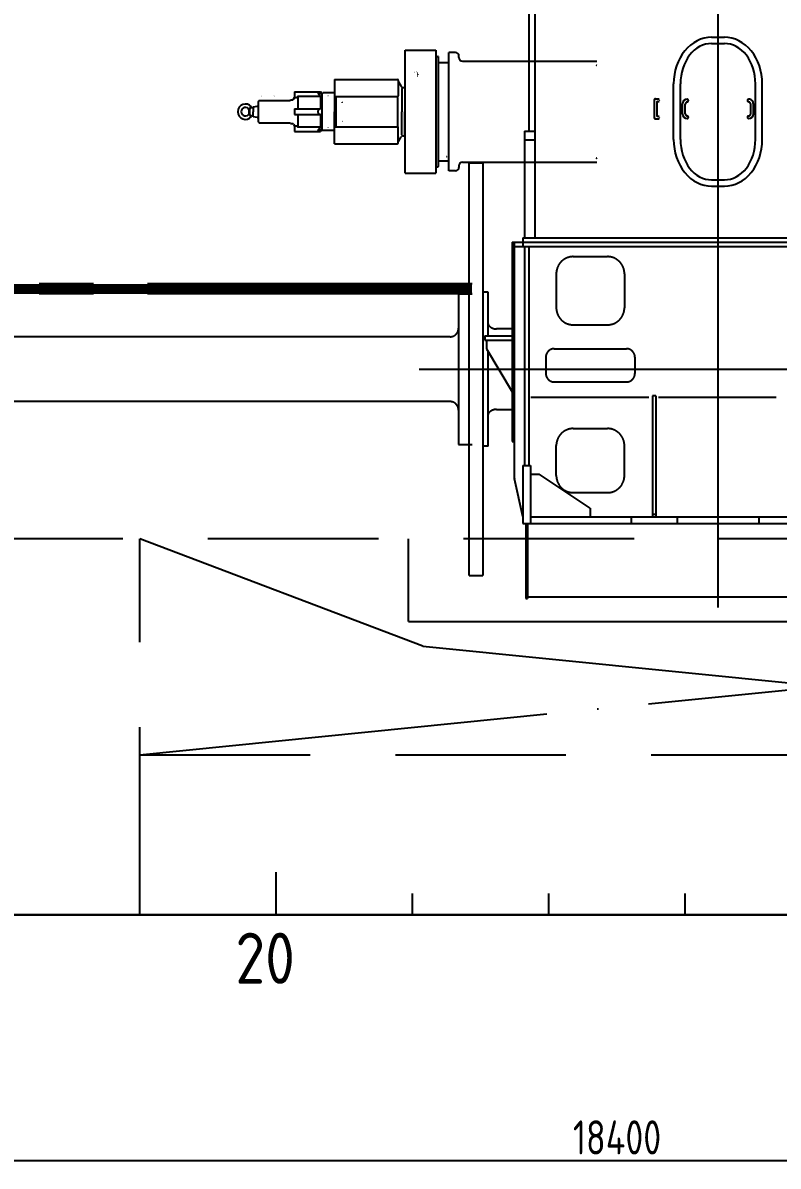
# Model space of a CAD drawing. Header units: millimetres. Extents: x -1838618 to -1600818, y -1770412 to -1553248.
# Drawn here: x -1812790 to -1808359, y -1664319 to -1657614 of the extents above; entities that cross this region are included whole.
import ezdxf

# ---------------------------------------------------------------- set-up
doc = ezdxf.new("R2010")
doc.units = ezdxf.units.MM
doc.header["$LTSCALE"] = 100
doc.header["$PDMODE"] = 35
for name, pattern in [('ACAD_ISO02W100', [15, 12, -3]), ('ACAD_ISO04W100', [30, 24, -3, 0, -3]), ('CENTER2', [28.575, 19.05, -3.175, 3.175, -3.175]), ('DASHED', [0.75, 0.5, -0.25])]:
    doc.linetypes.add(name, pattern=pattern)
for name, color, linetype in [('412equipment', 6, 'Continuous'), ('413shaft', 210, 'Continuous'), ('bc', 7, 'Continuous'), ('bt', 7, 'Continuous')]:
    doc.layers.add(name, color=color, linetype=linetype)
doc.layers.add('415floorplate', color=230, linetype='Continuous', lineweight=50)
doc.styles.get("Standard").update_dxf_attribs({"font": 'gbenor.shx', "width": 0.9, "bigfont": 'gbcbig.shx'})
doc.dimstyles.new('ISO-25', dxfattribs={"dimtxt": 200, "dimasz": 200, "dimexe": 20, "dimexo": 0.625, "dimgap": 35, "dimtad": 1, "dimdec": 0, "dimtxsty": 'Standard', "dimcen": 2.5, "dimclrd": 2, "dimclre": 2, "dimclrt": 2, "dimadec": 0, "dimazin": 0, "dimtfac": 1, "dimtdec": 0, "dimtmove": 0, "dimatfit": 3, "dimfxl": 1, "dimarcsym": 0})

# ---------------------------------------------------------------- blocks, each defined once
blk = doc.blocks.new('ME-1')
at = {"color": 9, "linetype": 'CENTER2', "ltscale": 25.4}
for p, q in [((1441.979625, 6375.71985), (1441.979625, -1397.150425)), ((367.976775, 2497.00395), (367.976775, 770.000075)), ((331.98055, 2115.004725), (331.98055, 1395.000075)), ((307.97655, 1395.000075), (367.976775, 1395.000075)), ((307.97655, 1395.000075), (307.97655, 770.000075)), ((307.97655, 1345.000075), (367.976775, 1345.000075)), ((-18, 1209.99985), (61.988475, 1209.99985)), ((-18, -1209.99985), (-18, 1209.99985)), ((61.988475, 1209.99985), (61.988475, -1209.99985)), ((235.480525, 745.00275), (235.480525, -424.99885)), ((235.480525, 745.00275), (5770.9782, 745.00275)), ((246.9807, 745.00275), (246.9807, -637.764725)), ((297.4808, 745.00275), (297.4808, 720.00085)), ((297.9767, 770.000075), (297.9767, 745.000075)), ((297.9767, 770.000075), (5655.978025, 770.000075)), ((246.9807, 720.00085), (5770.9782, 720.00085)), ((306.98055, 720.00085), (306.98055, -565.0009)), ((331.98055, 720.00085), (331.98055, -565.0009)), ((593.4807, 660.001), (793.4807, 660.001)), ((493.4807, 560.001), (493.4807, 360.00305)), ((893.4807, 560.001), (893.4807, 360.00305)), ((93.996075, 451.49765), (61.988475, 451.49765)), ((93.996075, 195), (93.996075, 451.497275)), ((235.480525, 235.750925), (142.527425, 235.750925)), ((593.4807, 260.00305), (793.4807, 260.00305)), ((74.480475, 195), (74.480475, 170.00295)), ((74.480475, 195), (235.480525, 195)), ((74.480475, 170.00295), (235.480525, 170.00295)), ((84.4807, 170.00295), (84.4807, 120.00295)), ((84.481075, 120.0038), (235.481675, -133.8547)), ((93.996075, -451.496875), (93.996075, 104.003225)), ((431.98055, 70.00295), (431.98055, -25)), ((481.98055, 120.00295), (904.9805, 120.00295)), ((954.9805, 70.00295), (954.9805, -25)), ((-310.998125, 0), (6325.588775, 0)), ((481.98055, -75), (904.9805, -75)), ((1035.652575, -166.673275), (344.3478, -166.673275)), ((1077.496375, -156.0005), (1058.4923, -156.0005)), ((1058.4923, -156.0005), (1058.4923, -865.000525)), ((1077.496375, -156.0005), (1077.496375, -865.000525)), ((1783.6468, -166.673275), (1092.3443, -166.673275)), ((142.527425, -235.751725), (235.480525, -235.751725)), ((593.4807, -348.1698), (793.4807, -348.1698)), ((93.996075, -451.496875), (61.988475, -451.496875)), ((235.480525, -424.99885), (246.9807, -424.99885)), ((493.4807, -624.0467), (493.4807, -448.170075)), ((893.4807, -624.0467), (893.4807, -448.170075)), ((297.4808, -565.0009), (297.4808, -905.00105)), ((297.4808, -565.0009), (342.4805, -565.0009)), ((342.4805, -565.0009), (342.4805, -905.00105)), ((297.480425, -863.0452), (247.4728, -642.181525)), ((342.4805, -615.00015), (392.4805, -615.00015)), ((692.47935, -815.000325), (392.478975, -615.0001)), ((593.4807, -724.0467), (793.4807, -724.0467)), ((342.4805, -865.00015), (5717.977925, -865.00015)), ((692.4805, -815.00015), (692.4805, -865.00015)), ((932.9922, -865.000525), (932.9922, -905.00105)), ((1077.496375, -852.000425), (1058.4923, -852.000425)), ((1202.994175, -865.000525), (1202.994175, -905.00105)), ((1680.990625, -865.000525), (1680.990625, -905.00105)), ((297.4808, -905.00105), (5717.977925, -905.00105)), ((314.480625, -905.00105), (314.480625, -1345.000825)), ((324.480475, -905.00105), (324.480475, -1345.000825)), ((-18, -1209.99985), (61.988475, -1209.99985)), ((324.480475, -1336.00005), (5647.9767, -1336.00005)), ((314.480625, -1345.000825), (324.480475, -1345.000825))]:
    blk.add_line(p, q, dxfattribs=at)
at = {"color": 9, "linetype": 'Continuous', "ltscale": 25.4}
for p, q in [((1404.479625, 1946.821758), (1479.479625, 1946.821758)), ((1404.479625, 1909.759746), (1479.479625, 1909.759746)), ((-392.522981, 1150.000225), (-392.522981, 1870.000225)), ((-392.522981, 1870.000225), (-213.523225, 1870.000225)), ((-213.523225, 1870.000225), (-213.523225, 1150.000225)), ((-213.523164, 1833.000652), (-200.523164, 1833.000652)), ((-198.523225, 1833.000713), (-198.523225, 1189.000225)), ((-137.523164, 1163.000042), (-137.523286, 1857.000286)), ((-97.523225, 1857.000225), (-137.523225, 1857.000225)), ((-77.523225, 1827.000225), (-77.523225, 1837.000225)), ((-192.523164, 1799.000896), (-137.523164, 1799.000896)), ((-57.523225, 1807.000225), (730.476775, 1807.000225)), ((-807.523225, 1697.885982), (-807.523225, 1510.000225)), ((-807.523225, 1697.885982), (-438.522981, 1697.885982)), ((-433.522981, 1692.885982), (-433.522981, 1603.206142)), ((-432.349275, 1685.000378), (-416.183503, 1657.000439)), ((-1041.523469, 1625.592876), (-890.115998, 1625.592876)), ((-1041.523469, 1625.592876), (-1041.523469, 1593.593059)), ((-890.115998, 1625.592876), (-890.115998, 1617.140423)), ((-881.522981, 1617.000339), (-890.115632, 1625.593006)), ((-881.523469, 1617.000347), (-881.523469, 1403.00021)), ((-807.523225, 1620.000118), (-876.522981, 1620.000118)), ((-412.809602, 1645.794643), (-412.809602, 1510.000225)), ((-407.522981, 1652.00024), (-394.522981, 1652.00024)), ((-394.523103, 1652.000179), (-392.523225, 1650.000225)), ((-394.522981, 1652.00024), (-394.522981, 1510.000225)), ((1181.979137, 1346.14085), (1181.979137, 1673.8596)), ((1221.978404, 1346.14085), (1221.978404, 1673.8596)), ((1661.980846, 1346.14085), (1661.980846, 1673.8596)), ((1701.980357, 1346.14085), (1701.980357, 1673.8596)), ((-1253.523713, 1450.000606), (-1253.523713, 1569.999844)), ((-1248.523713, 1574.999844), (-1070.523225, 1574.999844)), ((-1065.523225, 1579.999508), (-1052.390901, 1579.999508)), ((-1048.060945, 1582.499523), (-1041.523103, 1593.823399)), ((-1041.523469, 1593.593059), (-1031.461946, 1593.593059)), ((-1023.522981, 1597.514873), (-1023.522981, 1526.000332)), ((-1017.93094, 1600.648724), (-890.440705, 1600.648724)), ((-889.515413, 1598.141704), (-889.515413, 1529.89114)), ((-807.523225, 1598.206142), (-438.522981, 1598.206142)), ((-797.523225, 1431.794155), (-797.523225, 1588.206295)), ((-435.379182, 1425.299251), (-435.379182, 1593.119121)), ((1067.011852, 1577.809551), (1067.011852, 1475.904522)), ((1075.01527, 1585.809292), (1097.988902, 1585.803295)), ((1083.011852, 1565.806377), (1083.011852, 1487.901592)), ((1087.014018, 1569.80616), (1098.012798, 1569.803291)), ((1233.979137, 1497.59544), (1233.979137, 1555.382549)), ((1249.979137, 1497.59544), (1249.979137, 1553.383038)), ((1633.980113, 1497.59544), (1633.980113, 1553.383038)), ((1649.980113, 1497.59544), (1649.980113, 1555.382549)), ((-1307.526399, 1500.202304), (-1307.526399, 1519.798255)), ((-1303.402986, 1532.995378), (-1307.5253, 1519.798063)), ((-1307.525178, 1500.202305), (-1303.402742, 1487.00499)), ((-1303.522981, 1487.387871), (-1303.522981, 1532.314629)), ((-1295.423738, 1534.621839), (-1301.62259, 1534.311899)), ((-1301.62259, 1485.688435), (-1295.423738, 1485.378494)), ((-1289.053498, 1534.999908), (-1285.522493, 1534.999908)), ((-1289.053498, 1485.000542), (-1285.522493, 1485.000542)), ((-1285.522493, 1537.500164), (-1285.522493, 1510.000225)), ((-1285.522493, 1482.500286), (-1285.522493, 1510.000225)), ((-1285.522248, 1537.500349), (-1261.786897, 1541.685474)), ((-1285.522248, 1482.500101), (-1261.786897, 1478.314976)), ((-1041.523469, 1526.000332), (-892.258332, 1526.000332)), ((-1041.523469, 1526.000332), (-1041.523469, 1494.000316)), ((-1041.523469, 1494.000316), (-892.259553, 1494.000316)), ((-1023.522981, 1494.000316), (-1023.522981, 1423.284252)), ((-889.515413, 1490.108898), (-889.515413, 1421.85928)), ((-807.523225, 1322.114468), (-807.523225, 1510.000225)), ((-412.809602, 1374.205807), (-412.809602, 1510.000225)), ((-394.522981, 1368.00021), (-394.522981, 1510.000225)), ((1087.011882, 1483.901438), (1098.035075, 1483.898561)), ((-1248.523713, 1445.000606), (-1070.523225, 1445.000606)), ((-1065.523225, 1440.000942), (-1052.390901, 1440.000942)), ((-1048.060823, 1437.500881), (-1041.523469, 1426.177853)), ((-1041.523469, 1426.407726), (-1031.316682, 1426.407726)), ((-1041.523469, 1426.407726), (-1041.523469, 1394.40768)), ((-890.440705, 1419.352367), (-1017.934602, 1419.352367)), ((-807.523225, 1421.794155), (-438.522981, 1421.794155)), ((-433.522981, 1327.114468), (-433.522981, 1416.794155)), ((1075.010387, 1467.904568), (1098.01234, 1467.898567)), ((-1041.523469, 1394.40768), (-890.115998, 1394.40768)), ((-881.523347, 1403.000324), (-890.115998, 1394.407665)), ((-890.115876, 1394.407665), (-890.115876, 1402.860149)), ((-879.522737, 1401.000088), (-879.522737, 1400.000332)), ((-807.523225, 1400.000332), (-879.522737, 1400.000332)), ((-432.349397, 1334.999859), (-416.183625, 1362.999798)), ((-407.522981, 1368.00021), (-394.522981, 1368.00021)), ((-394.523103, 1368.000271), (-392.522981, 1370.000408)), ((-807.523225, 1322.114468), (-438.522981, 1322.114468)), ((-192.523408, 1220.999798), (-137.523164, 1220.999798)), ((-57.523225, 1213.000225), (730.476775, 1213.000225)), ((-392.522981, 1150.000225), (-213.523225, 1150.000225)), ((-213.523164, 1186.999798), (-200.523164, 1186.999798)), ((-97.523225, 1163.000225), (-137.523225, 1163.000225)), ((-77.523225, 1193.000225), (-77.523225, 1183.000225)), ((1404.479625, 1110.240215), (1479.479625, 1110.240215)), ((1404.479625, 1073.178692), (1479.479625, 1073.178692))]:
    blk.add_line(p, q, dxfattribs=at)
for points in [[(-902.296174, 1625.379558), (-902.631573, 1625.471348), (-902.936894, 1625.538181), (-903.254497, 1625.579032), (-903.431141, 1625.589394), (-903.626741, 1625.592876), (-903.954738, 1625.568751), (-904.182419, 1625.52115), (-904.492817, 1625.408019), (-904.763753, 1625.251944), (-904.969537, 1625.083644), (-905.101177, 1624.942701), (-905.260473, 1624.713324), (-905.371858, 1624.469524), (-905.418638, 1624.309583), (-905.470737, 1624.035849), (-905.502612, 1623.739056), (-905.516497, 1623.341547), (-905.501252, 1622.984844), (-905.474161, 1622.746288), (-905.410823, 1622.357178), (-905.325928, 1621.947909), (-905.190247, 1621.404637), (-905.042756, 1620.906597), (-904.82498, 1620.28211), (-904.567577, 1619.624278), (-904.287631, 1618.968033), (-904.002229, 1618.348308), (-903.647268, 1617.634596), (-903.259414, 1616.902304), (-902.854295, 1616.176538), (-902.447541, 1615.482403), (-901.991892, 1614.740779), (-901.26953, 1613.625958), (-900.505101, 1612.512893), (-899.429371, 1611.040518), (-898.300325, 1609.592815), (-897.396819, 1608.49066), (-896.718817, 1607.692222), (-895.690569, 1606.530343), (-894.635495, 1605.399491), (-893.663007, 1604.409507), (-892.905617, 1603.670502), (-891.713848, 1602.558081), (-891.088844, 1601.996482), (-890.441926, 1601.429058), (-889.316656, 1600.478282), (-888.468714, 1599.794224), (-887.194791, 1598.818442), (-885.923962, 1597.90761), (-884.801945, 1597.156676), (-883.967869, 1596.632006), (-883.347733, 1596.261206), (-882.428098, 1595.743038), (-881.523469, 1595.272442)], [(-902.09427, 1625.318829), (-901.646965, 1625.162301), (-901.287941, 1625.018), (-900.723869, 1624.766649), (-900.144566, 1624.48387), (-899.130988, 1623.940097), (-898.657132, 1623.665532), (-898.221467, 1623.400188), (-897.601378, 1623.001745), (-896.629114, 1622.341093), (-895.632747, 1621.627706), (-894.318203, 1620.638918), (-893.686747, 1620.145544), (-893.08426, 1619.663006), (-892.391008, 1619.093671), (-891.332413, 1618.19937), (-890.265005, 1617.269903), (-888.854611, 1616.001565), (-887.492219, 1614.732281), (-886.206029, 1613.492621), (-884.924296, 1612.217103), (-883.65742, 1610.914384), (-882.415803, 1609.593121), (-881.967826, 1609.104422), (-881.523469, 1608.612896)], [(-1031.437767, 1593.596961), (-1031.389168, 1593.594028), (-1031.341096, 1593.593059), (-1031.135996, 1593.60911), (-1030.789472, 1593.685243), (-1030.42099, 1593.808219), (-1029.943535, 1594.014672), (-1029.729263, 1594.124389), (-1029.542268, 1594.231487), (-1029.244696, 1594.425197), (-1028.764862, 1594.777044), (-1028.268236, 1595.178606), (-1027.625399, 1595.745036), (-1027.329799, 1596.023675), (-1027.061799, 1596.288677), (-1026.730703, 1596.633767), (-1026.38872, 1597.006524)], [(-1026.401399, 1596.977154), (-1026.189625, 1597.197261), (-1025.8353, 1597.533773), (-1025.448564, 1597.868601), (-1024.905028, 1598.294324), (-1024.357942, 1598.673626), (-1023.933446, 1598.934576), (-1023.486486, 1599.184673), (-1023.02988, 1599.417208), (-1022.576448, 1599.625469), (-1022.037688, 1599.843397), (-1021.198415, 1600.125503), (-1020.329349, 1600.350025), (-1019.737625, 1600.465582), (-1018.837826, 1600.584532), (-1017.93094, 1600.63438)], [(-889.519075, 1598.141704), (-889.538699, 1598.410719), (-889.591385, 1598.706849), (-889.667304, 1599.004068), (-889.756623, 1599.276348), (-889.905147, 1599.638285), (-890.083929, 1600.010559), (-890.492707, 1600.732342), (-891.037123, 1601.535929), (-891.644319, 1602.313457), (-892.314017, 1603.075825), (-893.011506, 1603.789288)], [(-892.824863, 1525.840314), (-893.755116, 1525.676497), (-894.661897, 1525.455129), (-895.38933, 1525.226561), (-895.936652, 1525.02293), (-896.752356, 1524.670693), (-897.551597, 1524.268523), (-898.239002, 1523.874774), (-898.735299, 1523.560154), (-899.440707, 1523.062157), (-900.089143, 1522.539098), (-900.598061, 1522.071799), (-900.975391, 1521.691094), (-901.528356, 1521.079934), (-902.058139, 1520.431269), (-902.502732, 1519.832851), (-902.816168, 1519.375832), (-903.248138, 1518.685597), (-903.626741, 1518.000335), (-903.935666, 1517.361921), (-904.153194, 1516.861897), (-904.454605, 1516.083838), (-904.723518, 1515.279748), (-904.932865, 1514.55006), (-905.189766, 1513.442763), (-905.371858, 1512.338158), (-905.457459, 1511.541006), (-905.507917, 1510.737137), (-905.522695, 1509.927724), (-905.501252, 1509.113937), (-905.443329, 1508.292583), (-905.349057, 1507.483258), (-905.216259, 1506.675593), (-905.042756, 1505.859219), (-904.836943, 1505.064254), (-904.599666, 1504.297737), (-904.323924, 1503.542222), (-904.002717, 1502.780262), (-903.663723, 1502.066057), (-903.302916, 1501.392208), (-902.903398, 1500.732711), (-902.448274, 1500.061564), (-901.997616, 1499.456184), (-901.653304, 1499.02968), (-901.121956, 1498.429852), (-900.566841, 1497.872529), (-900.048072, 1497.407895), (-899.64041, 1497.075732), (-898.994324, 1496.599386), (-898.300813, 1496.143908), (-897.643026, 1495.758472), (-897.143524, 1495.495786), (-896.384897, 1495.143471), (-895.615687, 1494.840336), (-894.923663, 1494.611371), (-894.399861, 1494.46422), (-893.606997, 1494.282285), (-892.806207, 1494.146022)], [(-889.515413, 1529.89114), (-889.527544, 1529.537699), (-889.566024, 1529.196975), (-889.634129, 1528.858653), (-889.735139, 1528.512417), (-889.865096, 1528.170682), (-890.018036, 1527.857055), (-890.200121, 1527.56044), (-890.417512, 1527.269741), (-890.66009, 1526.996525), (-890.917132, 1526.755795), (-891.193712, 1526.541825), (-891.494905, 1526.348888), (-891.808782, 1526.182843), (-892.130997, 1526.045727), (-892.460482, 1525.936331), (-892.796174, 1525.85344)], [(-889.515413, 1490.108898), (-889.527542, 1490.462363), (-889.566015, 1490.803108), (-889.634118, 1491.141451), (-889.735139, 1491.487713), (-889.8651, 1491.829455), (-890.018035, 1492.143087), (-890.200115, 1492.439705), (-890.417512, 1492.730404), (-890.660097, 1493.003607), (-890.917144, 1493.244324), (-891.193723, 1493.45828), (-891.494905, 1493.651195), (-891.808779, 1493.817223), (-892.130999, 1493.954324), (-892.460489, 1494.06371), (-892.796174, 1494.14659)], [(-1026.316488, 1422.92919), (-1026.6728, 1423.310579), (-1027.061799, 1423.712185), (-1027.37302, 1424.027426), (-1027.794999, 1424.443001), (-1028.201798, 1424.812658), (-1028.486032, 1425.046269), (-1028.96414, 1425.396464), (-1029.238259, 1425.578418), (-1029.543, 1425.769222), (-1029.783596, 1425.91418), (-1030.110917, 1426.097701), (-1030.417857, 1426.239654), (-1030.622221, 1426.310714), (-1030.944963, 1426.38122), (-1031.307048, 1426.407556)], [(-1017.934602, 1419.366863), (-1018.764666, 1419.409268), (-1019.58542, 1419.509594), (-1020.398332, 1419.667339), (-1021.204866, 1419.882), (-1021.892872, 1420.111537), (-1022.572053, 1420.383938), (-1023.035214, 1420.59494), (-1023.476159, 1420.817725), (-1023.913354, 1421.063402), (-1024.365266, 1421.343075), (-1024.956644, 1421.750654), (-1025.500628, 1422.176325), (-1025.99225, 1422.612148), (-1026.426545, 1423.050182)], [(-893.014696, 1416.206099), (-894.387495, 1414.830637), (-895.73348, 1413.399373), (-897.04148, 1411.921862), (-898.300325, 1410.407665), (-899.410489, 1408.98947), (-900.46294, 1407.5561), (-901.470887, 1406.076135), (-901.9623, 1405.308861), (-902.447541, 1404.518154), (-902.864981, 1403.809915), (-903.253468, 1403.117997), (-903.627664, 1402.4097), (-904.002229, 1401.652325), (-904.300729, 1401.014341), (-904.563229, 1400.409682), (-904.805361, 1399.786753), (-904.923674, 1399.452314), (-905.042756, 1399.09396), (-905.130304, 1398.819204), (-905.243352, 1398.442021), (-905.33624, 1398.083283), (-905.432171, 1397.587967), (-905.469498, 1397.315402), (-905.50052, 1397.015789), (-905.529504, 1396.611048), (-905.527512, 1396.257336), (-905.479675, 1395.911681), (-905.433919, 1395.728445), (-905.371125, 1395.531109), (-905.241318, 1395.248229), (-905.116861, 1395.066058), (-904.894424, 1394.838576), (-904.638858, 1394.662987), (-904.392762, 1394.547712), (-904.007713, 1394.441373), (-903.626741, 1394.407726), (-903.318929, 1394.42156), (-902.994137, 1394.462383), (-902.653006, 1394.529175), (-902.296174, 1394.620922)], [(-881.523469, 1411.387585), (-881.967074, 1410.897066), (-882.415803, 1410.407741), (-883.648188, 1409.094575), (-884.891605, 1407.81407), (-886.166226, 1406.545534), (-887.492219, 1405.268276), (-888.183735, 1404.616654), (-889.197795, 1403.679469), (-890.207758, 1402.77196), (-891.594206, 1401.571903), (-892.322322, 1400.962175), (-893.08426, 1400.337704), (-893.730181, 1399.816462), (-894.64624, 1399.092955), (-895.543249, 1398.413828), (-896.155303, 1397.971484), (-896.632226, 1397.639112), (-897.391288, 1397.130926), (-897.796173, 1396.869205), (-898.221467, 1396.600368), (-898.746162, 1396.279346), (-899.515837, 1395.83635), (-900.260848, 1395.443922), (-900.741697, 1395.212797), (-901.436048, 1394.915456), (-902.09427, 1394.681652)], [(-889.518586, 1421.85928), (-889.538172, 1421.590275), (-889.590776, 1421.294177), (-889.666612, 1420.996996), (-889.755891, 1420.724743), (-889.904426, 1420.362795), (-890.083218, 1419.990518), (-890.491975, 1419.268795), (-891.036475, 1418.465115), (-891.64383, 1417.687405), (-892.313529, 1416.925112), (-893.011018, 1416.211727)]]:
    blk.add_lwpolyline(points, dxfattribs=at)
for centre, radius, start, end in [((-200.523225, 1831.000225), 2, 359.9999629942, 89.9999829979), ((-97.523225, 1837.000225), 20, 359.9999629942, 89.9999829979), ((-57.523225, 1827.000225), 20, 180.0000340042, 270.0000170021), ((-192.523225, 1805.000713), 5.999999, 179.9999659958, 270.0000030015), ((730.476775, 1785.400127), 2.4, 179.9999659958, 270.000876999), ((-727.092317, 1700.00024), 10.000001, 347.7940860004, 0.0000179959), ((-438.522981, 1692.885982), 5, 0.0000179959, 89.9999829979), ((-441.009309, 1680.00024), 10.000001, 29.9999570085, 41.5281889982), ((-336.019075, 1738.872539), 0.4, 105.9920790018, 164.974750994), ((-328.616487, 1740.995113), 0.4, 43.9906190087, 106.0057390004), ((-323.268098, 1735.456509), 0.4, 345.0244169982, 44.0176360032), ((-321.955354, 1733.600552), 0.4, 31.000059996, 90.0001470025), ((-321.95511, 1720.400127), 0.4, 269.999799003, 328.9996290024), ((-317.989534, 1726.999981), 0.4, 329.0217759936, 31.019895003), ((-881.522981, 1620.000118), 5, 269.9999630009, 0.0000010005), ((-407.522981, 1662.00024), 10.000001, 210.0000290064, 270.0000170021), ((-1330.526155, 1510.000225), 44.999924, 38.5092969986, 321.4906690086), ((-1263.523713, 1551.533352), 10.000003, 279.9997969994, 0.0000179959), ((-1248.523713, 1569.999844), 5, 89.9999829979, 180.000019997), ((-1236.022981, 1596.50021), 2.500003, 74.2110439988, 90.0000369991), ((-1161.022981, 1596.50021), 2.500003, 89.9999829979, 105.7853149979), ((-1070.523225, 1579.999844), 5, 270.0000170021, 359.9999820041), ((-1052.390901, 1584.999508), 5, 269.9999079992, 329.9999890014), ((-848.105012, 1605.195522), 0.2, 270.0002360017, 359.9958109996), ((-841.308137, 1605.195522), 0.2, 180.0044599935, 270.0000170021), ((-807.523225, 1588.206295), 10.000001, 0.0000179959, 90.0000369991), ((-762.706575, 1570.190639), 0.2, 270.0001269988, 0.0000179959), ((-762.706575, 1562.793178), 0.2, 0.0000179959, 89.9999280029), ((-438.522981, 1603.206142), 5, 270.0000170021, 0.0000179959), ((1075.011852, 1577.809551), 7.999999, 89.9846830005, 180.000019997), ((1087.012096, 1565.806377), 3.999999, 89.9846830005, 180.000019997), ((1261.979625, 1555.382549), 28, 89.9999829979, 179.9999659958), ((1263.978893, 1553.383038), 14.000002, 98.2134220027, 180.000019997), ((1621.979625, 1555.382549), 28, 359.9999629942, 89.9999829979), ((1619.980357, 1553.383038), 14.000002, 359.9999629942, 81.786543998), ((-1330.526155, 1510.000225), 24.999969, 23.0739259995, 336.9260220033), ((-1301.522981, 1532.314556), 2, 92.8624330004, 180.0000749987), ((-1301.522981, 1487.685894), 2, 179.9998560057, 267.1375530018), ((-1295.612825, 1538.613018), 4.000428, 269.9961920028, 305.4462399965), ((-1295.612825, 1481.387432), 4.000428, 54.5537560002, 90.0038079972), ((-1289.053498, 1543.000225), 7.999997, 218.5091879952, 269.9998529975), ((-1289.053498, 1477.000225), 7.999997, 90.0000920008, 141.4907579989), ((-1263.523713, 1468.467098), 10.000003, 359.9999629942, 80.0002030006), ((1075.011852, 1475.904522), 7.999999, 180.000019997, 269.9857960012), ((1087.012096, 1487.901592), 3.999999, 180.000019997, 269.9868889982), ((1261.979625, 1497.59544), 28, 179.9999659958, 269.999838997), ((1261.979625, 1497.59544), 11.999996, 179.9999659958, 269.999838997), ((1621.979625, 1497.59544), 11.999996, 270.0001269988, 0.0000179959), ((1621.979625, 1497.59544), 28, 270.0001269988, 0.0000179959), ((-1248.523713, 1450.000606), 5, 179.9999659958, 270.0000030015), ((-1070.523225, 1440.000606), 5, 0.0000179959, 89.9999829979), ((-1052.390901, 1435.000942), 5, 30.0000109986, 90.0000920008), ((-848.105012, 1414.800045), 0.2, 0.0043889969, 89.9999280029), ((-841.308137, 1414.800045), 0.2, 89.9999829979, 179.9954300031), ((-807.523225, 1431.794155), 10.000001, 270.0000170021, 0.0000179959), ((-762.706575, 1457.197506), 0.2, 270.0001269988, 0.0000179959), ((-762.706575, 1449.800045), 0.2, 0.0000729976, 89.9999280029), ((-438.522981, 1416.794155), 5, 0.0000179959, 90.0000369991), ((-884.522737, 1401.000088), 5, 359.9999629942, 53.1301090029), ((-407.522981, 1358.00021), 10.000001, 89.9999829979, 149.9999709936), ((-438.522981, 1327.114468), 5, 270.0000170021, 0.0000179959), ((-441.009309, 1340.00021), 10.000001, 318.4718110018, 330.0000229998), ((-135.923371, 1273.600216), 1.6, 150.000026003, 179.9999659958), ((-203.72342, 1235.199932), 0.2, 269.9999630009, 359.9999459988), ((-192.523225, 1214.999981), 5.999999, 89.9999829979, 180.000019997), ((-194.323274, 1235.199932), 0.2, 180.0000340042, 270.0000170021), ((-151.72342, 1247.199932), 0.2, 270.0000170021, 0.0000179959), ((-142.323274, 1247.199932), 0.2, 180.0000340042, 270.0000170021), ((-57.523225, 1193.000225), 20, 89.9999829979, 179.9999659958), ((730.476775, 1234.600323), 2.4, 89.9991090005, 180.000019997), ((-200.523225, 1189.000225), 2, 270.0000170021, 0.0000179959), ((-97.523225, 1183.000225), 20, 270.0000170021, 0.0000179959)]:
    blk.add_arc(centre, radius, start, end, dxfattribs=at)
at = {"color": 9, "linetype": 'CENTER2', "ltscale": 25.4}
for centre, radius, start, end in [((593.4807, 560.001), 100, 89.9999829979, 180.000019997), ((793.4807, 560.001), 100, 0.0000179959, 89.9999829979), ((593.4807, 360.00305), 100, 179.9999659958, 270.0000030015), ((793.4807, 360.00305), 100, 270.0000170021, 0.0000179959), ((108.9844, 265.749875), 14.999975, 180.0000340042, 221.8089889962), ((142.527425, 295.749625), 59.999875, 221.8090429939, 269.9999079992), ((481.98055, 70.00295), 50, 90.0000369991, 180.000019997), ((904.9805, 70.00295), 50, 359.9999629942, 90.0000369991), ((481.98055, -25), 50, 180.0000340042, 269.9999630009), ((904.9805, -25), 50, 270.0000170021, 359.9999629942), ((108.9844, -265.75085), 14.999975, 138.191066003, 180.000019997), ((142.527425, -295.997925), 59.999875, 89.9999280029, 138.1908469933), ((593.4807, -448.170075), 100, 89.9999829979, 180.000019997), ((793.4807, -448.170075), 100, 0.0000179959, 89.9999829979), ((266.980775, -637.764725), 20, 179.9995829983, 192.7572840023), ((593.4807, -624.0467), 100, 179.9999659958, 270.0000030015), ((793.4807, -624.0467), 100, 270.0000170021, 0.0000179959)]:
    blk.add_arc(centre, radius, start, end, dxfattribs=at)
at = {"color": 9, "linetype": 'Continuous'}
for centre, major_axis, ratio, start_param, end_param in [((1404.479617, 1673.859585), (-0.000015, 272.959963), 0.815138, 6.2831852557, 7.8539816443), ((1479.479633, 1673.859585), (0.000015, 272.959963), 0.815138, 4.7123889701, 6.2831853586), ((1404.479633, 1673.8596), (-0.000008, 235.900041), 0.773633, 0, 1.5707963341), ((1479.479617, 1673.8596), (0.000008, 235.900041), 0.773633, 4.7123889731, 6.2831853072), ((1098.011852, 1577.803692), (0.32, 0), 0.499997, 3.1415926536, 6.2831853072), ((1261.979625, 1575.382793), (0, 7.999992), 0.828898, 3.1415926536, 6.2831853072), ((1621.979625, 1575.382793), (0, 7.999992), 0.828898, 0, 3.1415926536), ((1098.011852, 1475.898907), (0.32, 0), 0.499996, 3.1415926536, 6.2831853072), ((1261.979625, 1477.594952), (0, 8), 0.828897, 3.1415926536, 6.2831853072), ((1621.979625, 1477.594952), (0, 8), 0.828897, 0, 3.1415926536), ((1404.479617, 1346.140865), (-0.000015, -272.959963), 0.815138, 4.7123889701, 6.2831853586), ((1404.479633, 1346.14085), (-0.000008, -235.900041), 0.773633, 4.7123889731, 6.2831853072), ((1479.479617, 1346.14085), (0.000008, -235.900041), 0.773633, 0, 1.5707963341), ((1479.479633, 1346.140865), (0.000015, -272.959963), 0.815138, 6.2831852557, 7.8539816443)]:
    blk.add_ellipse(centre, major_axis=major_axis, ratio=ratio, start_param=start_param, end_param=end_param, dxfattribs=at)
blk = doc.blocks.new('*D70')
at = {"color": 2, "lineweight": -2, "transparency": 16777216}
for p, q in [((-1818504.3, -1662846), (-1818504.3, -1664305.6)), ((-1800104.3, -1662846.6), (-1800104.3, -1664305.6)), ((-1818304.3, -1664285.6), (-1800304.3, -1664285.6))]:
    blk.add_line(p, q, dxfattribs=at)
at = {"color": 2, "transparency": 16777216}
for points in [[(-1818304.3, -1664252.3), (-1818304.3, -1664319), (-1818504.3, -1664285.6)], [(-1800304.3, -1664252.3), (-1800304.3, -1664319), (-1800104.3, -1664285.6)]]:
    blk.add_solid(points, dxfattribs=at)
at = {"layer": 'Defpoints', "color": 0, "transparency": 16777216}
for p in [(-1818504.3, -1662845.3), (-1800104.3, -1662846), (-1800104.3, -1664285.6)]:
    blk.add_point(p, dxfattribs=at)
at = {"color": 2, "transparency": 16777216, "insert": (-1809304.3, -1664150.6), "char_height": 200, "attachment_point": 5}
blk.add_mtext('18400', dxfattribs=at)
blk = doc.blocks.new('COORD')
at = {"color": 4}
for p, q in [((14600, 0), (14600, 250)), ((13800, 0), (13800, 125)), ((14600, 0), (14600, 125)), ((15400, 0), (15400, 125)), ((16200, 0), (16200, 125)), ((17000, 0), (17000, 125)), ((-3960, 0), (177600, 0))]:
    blk.add_line(p, q, dxfattribs=at)
blk.add_text('20', height=300, dxfattribs=at).set_placement((14360.6, -404.5))

msp = doc.modelspace()

# ---------------------------------------------------------------- linework, layer by layer
at = {"color": 1, "linetype": 'CENTER2', "ltscale": 2}
for p, q in [((-1810234.3, -1659202.8), (-1810234.3, -1660087.8)), ((-1810234.3, -1660087.8), (-1810154.3, -1660087.8))]:
    msp.add_line(p, q, dxfattribs=at)
at = {"color": 1, "linetype": 'CENTER2', "lineweight": -3, "ltscale": 2}
msp.add_line((-1810234.3, -1659202.8), (-1810154.3, -1659202.8), dxfattribs=at)
at = {"color": 9, "linetype": 'ACAD_ISO04W100'}
for p, q in [((-1810444.1, -1661269.8), (-1812104.3, -1660640.3)), ((-1812104.3, -1661906), (-1804104.3, -1661105.3)), ((-1810444.1, -1661269.8), (-1804104.3, -1661906))]:
    msp.add_line(p, q, dxfattribs=at)
at = {"color": 5, "linetype": 'ACAD_ISO02W100', "ltscale": 20}
for q in [(-1810528.1, -1660640.3), (-1804104.3, -1661125.3)]:
    msp.add_line((-1810528.1, -1661125.3), q, dxfattribs=at)
at = {"color": 2}
msp.add_line((-1829864.3, -1662845.3), (-1648304.3, -1662845.3), dxfattribs=at)
at = {"color": 6}
msp.add_line((-1653484.3, -1662845.3), (-1815059.1, -1662845.3), dxfattribs=at)
at = {"color": 6, "ltscale": 1300}
for points in [[(-1811971.6, -1662845.3), (-1811971.6, -1662845.3), (-1812007.2, -1662845.3), (-1812041.7, -1662845.3), (-1812075.4, -1662845.3), (-1812075.4, -1662845.3), (-1812109.2, -1662845.3), (-1812142.1, -1662845.3), (-1812174.6, -1662845.3), (-1812174.6, -1662845.3), (-1812207, -1662845.3), (-1812239, -1662845.3), (-1812270.7, -1662845.3), (-1812270.7, -1662845.3), (-1812302.5, -1662845.3), (-1812334, -1662845.3), (-1812365.6, -1662845.3), (-1812365.6, -1662845.3), (-1812397.2, -1662845.3), (-1812428.8, -1662845.3), (-1812460.8, -1662845.3), (-1812460.8, -1662845.3), (-1812492.8, -1662845.3), (-1812525.1, -1662845.3), (-1812558.1, -1662845.3), (-1812558.1, -1662845.3), (-1812591, -1662845.3), (-1812624.6, -1662845.3), (-1812659.1, -1662845.3), (-1812659.1, -1662845.3), (-1812693.6, -1662845.3), (-1812729, -1662845.3), (-1812765.5, -1662845.3), (-1812765.5, -1662845.3), (-1812807.3, -1662845.3)], [(-1812765.5, -1662845.3), (-1812765.5, -1662845.3), (-1812744.6, -1662845.3), (-1812720.9, -1662845.3), (-1812694.8, -1662845.3), (-1812694.8, -1662845.3), (-1812668.7, -1662845.3), (-1812640.3, -1662845.3), (-1812609.9, -1662845.3), (-1812609.9, -1662845.3), (-1812579.5, -1662845.3), (-1812547.2, -1662845.3), (-1812513.5, -1662845.3), (-1812513.5, -1662845.3), (-1812479.8, -1662845.3), (-1812444.6, -1662845.3), (-1812408.4, -1662845.3), (-1812408.4, -1662845.3), (-1812372.3, -1662845.3), (-1812335.1, -1662845.3), (-1812297.4, -1662845.3), (-1812297.4, -1662845.3), (-1812259.7, -1662845.3), (-1812221.5, -1662845.3), (-1812183.2, -1662845.3), (-1812183.2, -1662845.3), (-1812144.9, -1662845.3), (-1812106.6, -1662845.3), (-1812068.6, -1662845.3), (-1812068.6, -1662845.3), (-1812030.6, -1662845.3), (-1811993, -1662845.3), (-1811956.3, -1662845.3), (-1811956.3, -1662845.3), (-1811919.5, -1662845.3), (-1811883.6, -1662845.3), (-1811848.5, -1662845.3), (-1811848.5, -1662845.3), (-1811813.4, -1662845.3), (-1811779, -1662845.3), (-1811745.3, -1662845.3), (-1811745.3, -1662845.3), (-1811711.6, -1662845.3), (-1811678.6, -1662845.3), (-1811646.2, -1662845.3), (-1811646.2, -1662845.3), (-1811613.8, -1662845.3), (-1811582, -1662845.3), (-1811550.7, -1662845.3), (-1811550.7, -1662845.3), (-1811519.3, -1662845.3), (-1811488.5, -1662845.3), (-1811458.2, -1662845.3), (-1811458.2, -1662845.3), (-1811427.8, -1662845.3), (-1811397.9, -1662845.3), (-1811368.3, -1662845.3), (-1811368.3, -1662845.3), (-1811338.6, -1662845.3), (-1811309.4, -1662845.3), (-1811280.4, -1662845.3), (-1811280.4, -1662845.3), (-1811251.4, -1662845.3), (-1811222.7, -1662845.3), (-1811194.1, -1662845.3), (-1811194.1, -1662845.3), (-1811169.9, -1662845.3), (-1811145.8, -1662845.3), (-1811121.6, -1662845.3), (-1811121.6, -1662845.3), (-1811097.4, -1662845.3), (-1811073, -1662845.3), (-1811048.1, -1662845.3), (-1811048.1, -1662845.3), (-1811023.3, -1662845.3), (-1810997.9, -1662845.3), (-1810971.9, -1662845.3), (-1810971.9, -1662845.3), (-1810945.8, -1662845.3), (-1810918.9, -1662845.3), (-1810891, -1662845.3), (-1810891, -1662845.3), (-1810863.1, -1662845.3), (-1810834.2, -1662845.3), (-1810803.9, -1662845.3), (-1810803.9, -1662845.3), (-1810773.6, -1662845.3), (-1810742, -1662845.3), (-1810708.7, -1662845.3), (-1810708.7, -1662845.3), (-1810675.4, -1662845.3), (-1810640.5, -1662845.3), (-1810603.6, -1662845.3), (-1810603.6, -1662845.3), (-1810566.8, -1662845.3), (-1810528, -1662845.3), (-1810486.9, -1662845.3), (-1810486.9, -1662845.3), (-1810436.3, -1662845.3), (-1810382.4, -1662845.3), (-1810325.3, -1662845.3), (-1810325.3, -1662845.3), (-1810268.3, -1662845.3), (-1810208.2, -1662845.3), (-1810145.4, -1662845.3), (-1810145.4, -1662845.3), (-1810082.6, -1662845.3), (-1810017.2, -1662845.3), (-1809949.3, -1662845.3), (-1809949.3, -1662845.3), (-1809881.5, -1662845.3), (-1809811.3, -1662845.3), (-1809739.1, -1662845.3), (-1809739.1, -1662845.3), (-1809666.9, -1662845.3), (-1809592.7, -1662845.3), (-1809516.8, -1662845.3), (-1809516.8, -1662845.3), (-1809440.9, -1662845.3), (-1809363.4, -1662845.3), (-1809284.6, -1662845.3), (-1809284.6, -1662845.3), (-1809205.7, -1662845.3), (-1809125.5, -1662845.3), (-1809044.4, -1662845.3), (-1809044.4, -1662845.3), (-1808963.2, -1662845.3), (-1808881.1, -1662845.3), (-1808798.4, -1662845.3), (-1808798.4, -1662845.3), (-1808711.1, -1662845.3), (-1808623, -1662845.3), (-1808534.1, -1662845.3), (-1808534.1, -1662845.3), (-1808445.1, -1662845.3), (-1808355.3, -1662845.3)]]:
    msp.add_lwpolyline(points, dxfattribs=at)
at = {"color": 1, "linetype": 'CENTER2', "ltscale": 2}
for centre, start, end in [((-1810284.3, -1659405.3), 270, 0), ((-1810284.3, -1659885.3), 0, 90)]:
    msp.add_arc(centre, 50, start, end, dxfattribs=at)
at = {"layer": '413shaft', "color": 1, "linetype": 'CENTER2', "ltscale": 2}
for p, q in [((-1810284.3, -1659455.3), (-1814044.4, -1659455.3)), ((-1810284.3, -1659835.3), (-1814044.4, -1659835.3))]:
    msp.add_line(p, q, dxfattribs=at)
at = {"layer": '415floorplate', "color": 1, "linetype": 'CENTER2', "lineweight": -3}
for p, q in [((-1810154.3, -1659145.3), (-1818504.3, -1659145.3)), ((-1810154.3, -1659202.8), (-1818504.3, -1659205.3))]:
    msp.add_line(p, q, dxfattribs=at)
at = {"layer": '415floorplate', "color": 1, "linetype": 'CENTER2', "lineweight": -3, "ltscale": 2, "const_width": 60}
msp.add_lwpolyline([(-1810154.3, -1659175.3), (-1818504.3, -1659175.3)], dxfattribs=at)
at = {"layer": 'bc', "color": 6}
for points in [[(-1811971.6, -1662845.3), (-1811971.6, -1662845.3), (-1812007.2, -1662845.3), (-1812041.7, -1662845.3), (-1812075.4, -1662845.3), (-1812075.4, -1662845.3), (-1812109.2, -1662845.3), (-1812142.1, -1662845.3), (-1812174.6, -1662845.3), (-1812174.6, -1662845.3), (-1812207, -1662845.3), (-1812239, -1662845.3), (-1812270.7, -1662845.3), (-1812270.7, -1662845.3), (-1812302.5, -1662845.3), (-1812334, -1662845.3), (-1812365.6, -1662845.3), (-1812365.6, -1662845.3), (-1812397.2, -1662845.3), (-1812428.8, -1662845.3), (-1812460.8, -1662845.3), (-1812460.8, -1662845.3), (-1812492.8, -1662845.3), (-1812525.1, -1662845.3), (-1812558.1, -1662845.3), (-1812558.1, -1662845.3), (-1812591, -1662845.3), (-1812624.6, -1662845.3), (-1812659.1, -1662845.3), (-1812659.1, -1662845.3), (-1812693.6, -1662845.3), (-1812729, -1662845.3), (-1812765.5, -1662845.3), (-1812765.5, -1662845.3), (-1812807.3, -1662845.3)], [(-1812765.5, -1662845.3), (-1812765.5, -1662845.3), (-1812744.6, -1662845.3), (-1812720.9, -1662845.3), (-1812694.8, -1662845.3), (-1812694.8, -1662845.3), (-1812668.7, -1662845.3), (-1812640.3, -1662845.3), (-1812609.9, -1662845.3), (-1812609.9, -1662845.3), (-1812579.5, -1662845.3), (-1812547.2, -1662845.3), (-1812513.5, -1662845.3), (-1812513.5, -1662845.3), (-1812479.8, -1662845.3), (-1812444.6, -1662845.3), (-1812408.4, -1662845.3), (-1812408.4, -1662845.3), (-1812372.3, -1662845.3), (-1812335.1, -1662845.3), (-1812297.4, -1662845.3), (-1812297.4, -1662845.3), (-1812259.7, -1662845.3), (-1812221.5, -1662845.3), (-1812183.2, -1662845.3), (-1812183.2, -1662845.3), (-1812144.9, -1662845.3), (-1812106.6, -1662845.3), (-1812068.6, -1662845.3), (-1812068.6, -1662845.3), (-1812030.6, -1662845.3), (-1811993, -1662845.3), (-1811956.3, -1662845.3), (-1811956.3, -1662845.3), (-1811919.5, -1662845.3), (-1811883.6, -1662845.3), (-1811848.5, -1662845.3), (-1811848.5, -1662845.3), (-1811813.4, -1662845.3), (-1811779, -1662845.3), (-1811745.3, -1662845.3), (-1811745.3, -1662845.3), (-1811711.6, -1662845.3), (-1811678.6, -1662845.3), (-1811646.2, -1662845.3), (-1811646.2, -1662845.3), (-1811613.8, -1662845.3), (-1811582, -1662845.3), (-1811550.7, -1662845.3), (-1811550.7, -1662845.3), (-1811519.3, -1662845.3), (-1811488.5, -1662845.3), (-1811458.2, -1662845.3), (-1811458.2, -1662845.3), (-1811427.8, -1662845.3), (-1811397.9, -1662845.3), (-1811368.3, -1662845.3), (-1811368.3, -1662845.3), (-1811338.6, -1662845.3), (-1811309.4, -1662845.3), (-1811280.4, -1662845.3), (-1811280.4, -1662845.3), (-1811251.4, -1662845.3), (-1811222.7, -1662845.3), (-1811194.1, -1662845.3), (-1811194.1, -1662845.3), (-1811169.9, -1662845.3), (-1811145.8, -1662845.3), (-1811121.6, -1662845.3), (-1811121.6, -1662845.3), (-1811097.4, -1662845.3), (-1811073, -1662845.3), (-1811048.1, -1662845.3), (-1811048.1, -1662845.3), (-1811023.3, -1662845.3), (-1810997.9, -1662845.3), (-1810971.9, -1662845.3), (-1810971.9, -1662845.3), (-1810945.8, -1662845.3), (-1810918.9, -1662845.3), (-1810891, -1662845.3), (-1810891, -1662845.3), (-1810863.1, -1662845.3), (-1810834.2, -1662845.3), (-1810803.9, -1662845.3), (-1810803.9, -1662845.3), (-1810773.6, -1662845.3), (-1810742, -1662845.3), (-1810708.7, -1662845.3), (-1810708.7, -1662845.3), (-1810675.4, -1662845.3), (-1810640.5, -1662845.3), (-1810603.6, -1662845.3), (-1810603.6, -1662845.3), (-1810566.8, -1662845.3), (-1810528, -1662845.3), (-1810486.9, -1662845.3), (-1810486.9, -1662845.3), (-1810436.3, -1662845.3), (-1810382.4, -1662845.3), (-1810325.3, -1662845.3), (-1810325.3, -1662845.3), (-1810268.3, -1662845.3), (-1810208.2, -1662845.3), (-1810145.4, -1662845.3), (-1810145.4, -1662845.3), (-1810082.6, -1662845.3), (-1810017.2, -1662845.3), (-1809949.3, -1662845.3), (-1809949.3, -1662845.3), (-1809881.5, -1662845.3), (-1809811.3, -1662845.3), (-1809739.1, -1662845.3), (-1809739.1, -1662845.3), (-1809666.9, -1662845.3), (-1809592.7, -1662845.3), (-1809516.8, -1662845.3), (-1809516.8, -1662845.3), (-1809440.9, -1662845.3), (-1809363.4, -1662845.3), (-1809284.6, -1662845.3), (-1809284.6, -1662845.3), (-1809205.7, -1662845.3), (-1809125.5, -1662845.3), (-1809044.4, -1662845.3), (-1809044.4, -1662845.3), (-1808963.2, -1662845.3), (-1808881.1, -1662845.3), (-1808798.4, -1662845.3), (-1808798.4, -1662845.3), (-1808711.1, -1662845.3), (-1808623, -1662845.3), (-1808534.1, -1662845.3), (-1808534.1, -1662845.3), (-1808445.1, -1662845.3), (-1808355.3, -1662845.3)], [(-1811971.6, -1662845.3), (-1811971.6, -1662845.3), (-1811910.7, -1662845.3), (-1811851.2, -1662845.3), (-1811793.3, -1662845.3), (-1811793.3, -1662845.3), (-1811735.4, -1662845.3), (-1811678.9, -1662845.3), (-1811623.9, -1662845.3), (-1811623.9, -1662845.3), (-1811568.8, -1662845.3), (-1811515.2, -1662845.3), (-1811463, -1662845.3), (-1811463, -1662845.3), (-1811410.7, -1662845.3), (-1811359.8, -1662845.3), (-1811310.3, -1662845.3), (-1811310.3, -1662845.3), (-1811260.7, -1662845.3), (-1811212.5, -1662845.3), (-1811165.5, -1662845.3), (-1811165.5, -1662845.3), (-1811118.5, -1662845.3), (-1811072.8, -1662845.3), (-1811028.3, -1662845.3), (-1811028.3, -1662845.3), (-1810983.8, -1662845.3), (-1810940.5, -1662845.3), (-1810898.4, -1662845.3), (-1810898.4, -1662845.3), (-1810856.3, -1662845.3), (-1810815.4, -1662845.3), (-1810775.5, -1662845.3), (-1810775.5, -1662845.3), (-1810735.7, -1662845.3), (-1810697, -1662845.3), (-1810659.2, -1662845.3), (-1810659.2, -1662845.3), (-1810621.3, -1662845.3), (-1810584.4, -1662845.3), (-1810548.1, -1662845.3), (-1810548.1, -1662845.3), (-1810511.9, -1662845.3), (-1810476.3, -1662845.3), (-1810441.1, -1662845.3), (-1810441.1, -1662845.3), (-1810406, -1662845.3), (-1810371.3, -1662845.3), (-1810336.8, -1662845.3), (-1810336.8, -1662845.3), (-1810302.4, -1662845.3), (-1810268.2, -1662845.3), (-1810233.9, -1662845.3), (-1810233.9, -1662845.3), (-1810199.7, -1662845.3), (-1810165.5, -1662845.3), (-1810131.1, -1662845.3), (-1810131.1, -1662845.3), (-1810096.7, -1662845.3), (-1810062, -1662845.3), (-1810027, -1662845.3), (-1810027, -1662845.3), (-1809991.9, -1662845.3), (-1809956.4, -1662845.3), (-1809920.3, -1662845.3), (-1809920.3, -1662845.3), (-1809889.7, -1662845.3), (-1809858.6, -1662845.3), (-1809827.2, -1662845.3), (-1809827.2, -1662845.3), (-1809795.8, -1662845.3), (-1809764, -1662845.3), (-1809732.1, -1662845.3), (-1809732.1, -1662845.3), (-1809700.1, -1662845.3), (-1809668, -1662845.3), (-1809635.7, -1662845.3), (-1809635.7, -1662845.3), (-1809603.5, -1662845.3), (-1809571.2, -1662845.3), (-1809539, -1662845.3), (-1809539, -1662845.3), (-1809506.7, -1662845.3), (-1809474.5, -1662845.3), (-1809442.5, -1662845.3), (-1809442.5, -1662845.3), (-1809410.5, -1662845.3), (-1809378.7, -1662845.3), (-1809347.2, -1662845.3), (-1809347.2, -1662845.3), (-1809315.7, -1662845.3), (-1809284.5, -1662845.3), (-1809253.7, -1662845.3), (-1809253.7, -1662845.3), (-1809223, -1662845.3), (-1809192.7, -1662845.3), (-1809163, -1662845.3), (-1809163, -1662845.3), (-1809126.4, -1662845.3), (-1809090.6, -1662845.3), (-1809055, -1662845.3), (-1809055, -1662845.3), (-1809019.4, -1662845.3), (-1808984, -1662845.3), (-1808947.9, -1662845.3), (-1808947.9, -1662845.3), (-1808911.9, -1662845.3), (-1808875.3, -1662845.3), (-1808837.4, -1662845.3), (-1808837.4, -1662845.3), (-1808799.5, -1662845.3), (-1808760.2, -1662845.3), (-1808719, -1662845.3), (-1808719, -1662845.3), (-1808677.7, -1662845.3), (-1808634.4, -1662845.3), (-1808588.3, -1662845.3), (-1808588.3, -1662845.3), (-1808542.2, -1662845.3), (-1808493.4, -1662845.3), (-1808441, -1662845.3), (-1808441, -1662845.3), (-1808388.7, -1662845.3), (-1808332.8, -1662845.3)]]:
    msp.add_lwpolyline(points, dxfattribs=at)
at = {"layer": 'bt', "color": 5, "linetype": 'DASHED', "ltscale": 20}
for p, q in [((-1801704.3, -1660640.3), (-1818504.3, -1660640.3)), ((-1812104.3, -1662745.3), (-1812104.3, -1660640.3)), ((-1812104.3, -1661906), (-1804104.3, -1661906))]:
    msp.add_line(p, q, dxfattribs=at)

# ---------------------------------------------------------------- block references
at = {"lineweight": -3}
msp.add_blockref('ME-1', (-1810154.3, -1659645.3), dxfattribs=at)
at = {"layer": '412equipment', "color": 7}
msp.add_blockref('COORD', (-1825904.3, -1662845.3), dxfattribs=at)

# ---------------------------------------------------------------- dimensions: what is measured, and where the dimension line sits
dim = msp.add_linear_dim(base=(-1800104.3, -1664285.6), p1=(-1818504.3, -1662845.3), p2=(-1800104.3, -1662846), dimstyle='ISO-25')
dim.commit()
dim.dimension.update_dxf_attribs({"geometry": '*D70', "text_midpoint": (-1809304.3, -1664150.6)})

doc.saveas('drawing.dxf')
